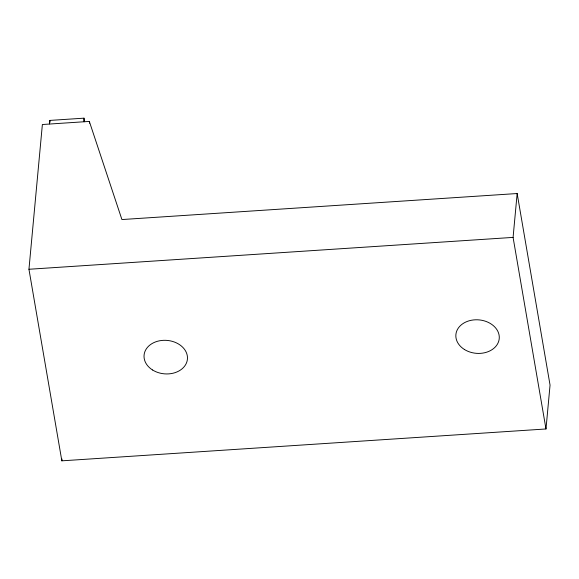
<?xml version="1.0" encoding="UTF-8"?>
<svg xmlns="http://www.w3.org/2000/svg" width="579" height="579" viewBox="0 0 579 579"><rect width="100%" height="100%" fill="white"/><g stroke="black" fill="none" stroke-linecap="round" stroke-linejoin="round"><path stroke-width="0.87" d="M28.95 269.264L42.376 124.514L89.332 121.424L121.916 219.55L517.156 193.531L550.05 385.1L545.983 428.967L61.844 460.833L28.95 269.264L513.081 237.397L517.156 193.531M49.468 123.928L49.794 120.418L83.984 118.167L84.599 121.735M83.658 121.677L83.984 118.167M61.844 460.833L62.011 459.038M513.081 237.397L545.983 428.967M89.332 121.424L89.636 123.197M49.794 120.418L50.098 122.198M152.552 369.981A21.77 16.777 5.3 0 0 187.299 360.095A21.77 16.777 5.3 0 0 157.394 341.299A21.77 16.777 5.3 0 0 152.552 369.981M464.365 349.455A21.77 16.777 5.3 0 0 499.112 339.569A21.77 16.777 5.3 0 0 469.207 320.773A21.77 16.777 5.3 0 0 464.365 349.455"/></g></svg>
